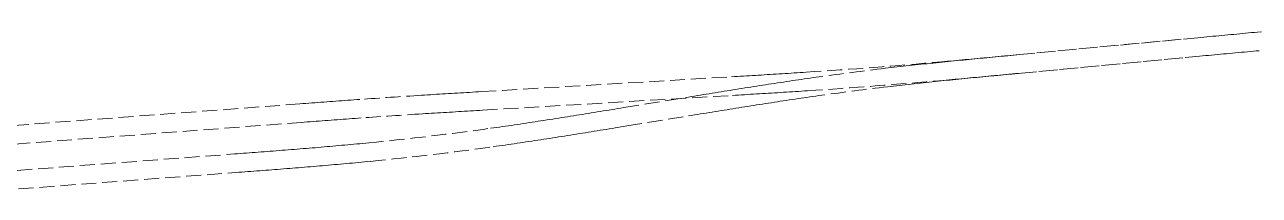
# Model space of a CAD drawing. Extents: x 0 to 531375, y 0 to 4335249.
# Drawn here: x 495969.8 to 496381.3, y 4325382.6 to 4325439.4 of the extents above; entities that cross this region are included whole.
import ezdxf

# ---------------------------------------------------------------- set-up
doc = ezdxf.new("R2010")
doc.units = 0
doc.linetypes.add('DASH', pattern=[0.35, 0.25, -0.1])
doc.layers.add('地铁', color=4, linetype='Continuous', lineweight=15)

# ---------------------------------------------------------------- blocks, each defined once
blk = doc.blocks.new('天津2000地铁')
at = {"layer": '地铁', "linetype": 'DASH', "ltscale": 20}
for p, q in [((-1703.18, -1807.92), (-1642.6, -1802.19)), ((-1701.93, -1807.8), (-1642.6, -1802.19)), ((-1642.6, -1802.19), (-1641.6, -1802.1)), ((-1642.6, -1802.19), (-1641.6, -1802.1)), ((-1641.6, -1802.1), (-1640.61, -1802)), ((-1641.6, -1802.1), (-1640.61, -1802)), ((-1640.61, -1802), (-1639.61, -1801.91)), ((-1640.61, -1802), (-1639.61, -1801.91)), ((-1639.61, -1801.91), (-1638.62, -1801.81)), ((-1639.61, -1801.91), (-1638.62, -1801.81)), ((-1638.62, -1801.81), (-1637.62, -1801.72)), ((-1638.62, -1801.81), (-1637.62, -1801.72)), ((-1637.62, -1801.72), (-1636.62, -1801.63)), ((-1637.62, -1801.72), (-1636.62, -1801.63)), ((-1636.62, -1801.63), (-1635.63, -1801.53)), ((-1636.62, -1801.63), (-1635.63, -1801.53)), ((-1635.63, -1801.53), (-1634.63, -1801.44)), ((-1635.63, -1801.53), (-1634.63, -1801.44)), ((-1634.63, -1801.44), (-1633.64, -1801.34)), ((-1634.63, -1801.44), (-1633.64, -1801.34)), ((-1633.64, -1801.34), (-1632.64, -1801.25)), ((-1633.64, -1801.34), (-1632.64, -1801.25)), ((-1632.64, -1801.25), (-1631.64, -1801.16)), ((-1632.64, -1801.25), (-1631.64, -1801.16)), ((-1631.64, -1801.16), (-1630.65, -1801.07)), ((-1631.64, -1801.16), (-1630.65, -1801.07)), ((-1630.65, -1801.07), (-1629.65, -1800.97)), ((-1630.65, -1801.07), (-1629.65, -1800.97)), ((-1629.65, -1800.97), (-1628.65, -1800.88)), ((-1629.65, -1800.97), (-1628.65, -1800.88)), ((-1628.65, -1800.88), (-1627.66, -1800.79)), ((-1628.65, -1800.88), (-1627.66, -1800.79)), ((-1627.66, -1800.79), (-1626.66, -1800.7)), ((-1627.66, -1800.79), (-1626.66, -1800.7)), ((-1626.66, -1800.7), (-1625.66, -1800.6)), ((-1626.66, -1800.7), (-1625.66, -1800.6)), ((-1625.66, -1800.6), (-1624.67, -1800.51)), ((-1625.66, -1800.6), (-1624.67, -1800.51)), ((-1624.67, -1800.51), (-1623.67, -1800.42)), ((-1624.67, -1800.51), (-1623.67, -1800.42)), ((-1623.67, -1800.42), (-1622.67, -1800.33)), ((-1623.67, -1800.42), (-1622.67, -1800.33)), ((-1729.82, -1810.52), (-1728.83, -1810.42)), ((-1728.83, -1810.42), (-1727.83, -1810.32)), ((-1728.06, -1810.22), (-1727.06, -1810.13)), ((-1727.83, -1810.32), (-1726.83, -1810.22)), ((-1727.06, -1810.13), (-1726.07, -1810.05)), ((-1726.83, -1810.22), (-1725.84, -1810.12)), ((-1726.07, -1810.05), (-1725.07, -1809.96)), ((-1725.84, -1810.12), (-1724.84, -1810.02)), ((-1725.07, -1809.96), (-1724.08, -1809.87)), ((-1724.84, -1810.02), (-1723.84, -1809.92)), ((-1724.08, -1809.87), (-1723.08, -1809.78)), ((-1723.84, -1809.92), (-1722.85, -1809.82)), ((-1723.08, -1809.78), (-1722.09, -1809.69)), ((-1722.85, -1809.82), (-1721.85, -1809.72)), ((-1722.09, -1809.69), (-1721.09, -1809.6)), ((-1721.85, -1809.72), (-1720.86, -1809.62)), ((-1721.09, -1809.6), (-1720.1, -1809.5)), ((-1720.86, -1809.62), (-1719.86, -1809.52)), ((-1720.1, -1809.5), (-1719.1, -1809.41)), ((-1719.86, -1809.52), (-1718.86, -1809.42)), ((-1719.1, -1809.41), (-1718.11, -1809.32)), ((-1718.86, -1809.42), (-1717.87, -1809.33)), ((-1718.11, -1809.32), (-1717.11, -1809.23)), ((-1717.87, -1809.33), (-1716.87, -1809.23)), ((-1717.11, -1809.23), (-1716.12, -1809.14)), ((-1716.87, -1809.23), (-1715.87, -1809.13)), ((-1716.12, -1809.14), (-1715.12, -1809.04)), ((-1715.87, -1809.13), (-1714.88, -1809.04)), ((-1715.12, -1809.04), (-1714.13, -1808.95)), ((-1714.88, -1809.04), (-1713.88, -1808.94)), ((-1714.13, -1808.95), (-1713.13, -1808.86)), ((-1713.88, -1808.94), (-1712.88, -1808.84)), ((-1713.13, -1808.86), (-1712.14, -1808.77)), ((-1712.88, -1808.84), (-1711.89, -1808.75)), ((-1712.14, -1808.77), (-1711.14, -1808.67)), ((-1711.89, -1808.75), (-1710.89, -1808.65)), ((-1711.14, -1808.67), (-1710.15, -1808.58)), ((-1710.89, -1808.65), (-1709.9, -1808.56)), ((-1710.15, -1808.58), (-1709.15, -1808.49)), ((-1709.9, -1808.56), (-1708.9, -1808.46)), ((-1709.15, -1808.49), (-1708.16, -1808.39)), ((-1708.9, -1808.46), (-1707.9, -1808.37)), ((-1708.16, -1808.39), (-1707.16, -1808.3)), ((-1707.9, -1808.37), (-1706.91, -1808.27)), ((-1707.16, -1808.3), (-1706.17, -1808.2)), ((-1706.91, -1808.27), (-1705.91, -1808.18)), ((-1706.17, -1808.2), (-1705.17, -1808.11)), ((-1705.91, -1808.18), (-1704.92, -1808.09)), ((-1705.17, -1808.11), (-1704.18, -1808.02)), ((-1704.92, -1808.09), (-1703.92, -1807.99)), ((-1704.18, -1808.02), (-1703.18, -1807.92)), ((-1703.92, -1807.99), (-1702.92, -1807.9)), ((-1702.92, -1807.9), (-1701.93, -1807.8)), ((-1702.6, -1814.09), (-1642.02, -1808.36)), ((-1701.35, -1813.98), (-1642.02, -1808.36)), ((-1642.02, -1808.36), (-1641.02, -1808.27)), ((-1642.02, -1808.36), (-1641.02, -1808.27)), ((-1641.02, -1808.27), (-1640.02, -1808.17)), ((-1641.02, -1808.27), (-1640.02, -1808.17)), ((-1640.02, -1808.17), (-1639.03, -1808.08)), ((-1640.02, -1808.17), (-1639.03, -1808.08)), ((-1639.03, -1808.08), (-1638.03, -1807.99)), ((-1639.03, -1808.08), (-1638.03, -1807.99)), ((-1638.03, -1807.99), (-1637.04, -1807.89)), ((-1638.03, -1807.99), (-1637.04, -1807.89)), ((-1637.04, -1807.89), (-1636.04, -1807.8)), ((-1637.04, -1807.89), (-1636.04, -1807.8)), ((-1636.04, -1807.8), (-1635.05, -1807.7)), ((-1636.04, -1807.8), (-1635.05, -1807.7)), ((-1635.05, -1807.7), (-1634.05, -1807.61)), ((-1635.05, -1807.7), (-1634.05, -1807.61)), ((-1634.05, -1807.61), (-1633.06, -1807.52)), ((-1634.05, -1807.61), (-1633.06, -1807.52)), ((-1633.06, -1807.52), (-1632.06, -1807.42)), ((-1633.06, -1807.52), (-1632.06, -1807.42)), ((-1632.06, -1807.42), (-1631.07, -1807.33)), ((-1632.06, -1807.42), (-1631.07, -1807.33)), ((-1631.07, -1807.33), (-1630.07, -1807.24)), ((-1631.07, -1807.33), (-1630.07, -1807.24)), ((-1630.07, -1807.24), (-1629.08, -1807.15)), ((-1630.07, -1807.24), (-1629.08, -1807.15)), ((-1629.08, -1807.15), (-1628.08, -1807.05)), ((-1629.08, -1807.15), (-1628.08, -1807.05)), ((-1628.08, -1807.05), (-1627.09, -1806.96)), ((-1628.08, -1807.05), (-1627.09, -1806.96)), ((-1627.09, -1806.96), (-1626.09, -1806.87)), ((-1627.09, -1806.96), (-1626.09, -1806.87)), ((-1626.09, -1806.87), (-1625.1, -1806.78)), ((-1626.09, -1806.87), (-1625.1, -1806.78)), ((-1625.1, -1806.78), (-1624.1, -1806.69)), ((-1625.1, -1806.78), (-1624.1, -1806.69)), ((-1624.1, -1806.69), (-1623.11, -1806.6)), ((-1624.1, -1806.69), (-1623.11, -1806.6)), ((-1623.11, -1806.6), (-1622.11, -1806.51)), ((-1623.11, -1806.6), (-1622.11, -1806.51)), ((-1788.08, -1814.62), (-1787.08, -1814.56)), ((-1787.08, -1814.56), (-1786.08, -1814.5)), ((-1786.08, -1814.5), (-1785.09, -1814.44)), ((-1785.09, -1814.44), (-1784.09, -1814.38)), ((-1784.09, -1814.38), (-1783.09, -1814.32)), ((-1783.09, -1814.32), (-1782.09, -1814.26)), ((-1782.09, -1814.26), (-1781.1, -1814.2)), ((-1781.1, -1814.2), (-1780.1, -1814.13)), ((-1780.1, -1814.13), (-1779.1, -1814.07)), ((-1779.1, -1814.07), (-1778.11, -1814.01)), ((-1778.11, -1814.01), (-1777.11, -1813.94)), ((-1777.11, -1813.94), (-1776.11, -1813.88)), ((-1776.11, -1813.88), (-1775.12, -1813.82)), ((-1775.12, -1813.82), (-1774.12, -1813.75)), ((-1774.12, -1813.75), (-1773.12, -1813.69)), ((-1746.76, -1812.38), (-1745.77, -1812.27)), ((-1745.77, -1812.27), (-1744.77, -1812.15)), ((-1744.77, -1812.15), (-1743.78, -1812.04)), ((-1743.78, -1812.04), (-1742.78, -1811.92)), ((-1742.78, -1811.92), (-1741.78, -1811.81)), ((-1741.78, -1811.81), (-1740.79, -1811.7)), ((-1740.79, -1811.7), (-1739.79, -1811.59)), ((-1739.79, -1811.59), (-1738.79, -1811.48)), ((-1738.79, -1811.48), (-1737.8, -1811.37)), ((-1737.8, -1811.37), (-1736.8, -1811.26)), ((-1736.8, -1811.26), (-1735.8, -1811.15)), ((-1735.8, -1811.15), (-1734.81, -1811.05)), ((-1734.81, -1811.05), (-1733.81, -1810.94)), ((-1733.81, -1810.94), (-1732.81, -1810.84)), ((-1732.81, -1810.84), (-1731.82, -1810.73)), ((-1731.82, -1810.73), (-1730.82, -1810.63)), ((-1730.82, -1810.63), (-1729.82, -1810.52)), ((-1708.57, -1814.66), (-1707.58, -1814.56)), ((-1708.31, -1814.64), (-1707.32, -1814.54)), ((-1707.58, -1814.56), (-1706.58, -1814.47)), ((-1707.32, -1814.54), (-1706.32, -1814.45)), ((-1706.58, -1814.47), (-1705.58, -1814.38)), ((-1706.32, -1814.45), (-1705.33, -1814.35)), ((-1705.58, -1814.38), (-1704.59, -1814.28)), ((-1705.33, -1814.35), (-1704.33, -1814.26)), ((-1704.59, -1814.28), (-1703.59, -1814.19)), ((-1704.33, -1814.26), (-1703.34, -1814.16)), ((-1703.59, -1814.19), (-1702.6, -1814.09)), ((-1703.34, -1814.16), (-1702.34, -1814.07)), ((-1702.34, -1814.07), (-1701.35, -1813.98)), ((-1881.4, -1820.15), (-1798.06, -1815.22)), ((-1798.06, -1815.22), (-1797.06, -1815.16)), ((-1797.06, -1815.16), (-1796.06, -1815.1)), ((-1796.06, -1815.1), (-1795.06, -1815.04)), ((-1795.06, -1815.04), (-1794.07, -1814.98)), ((-1794.07, -1814.98), (-1793.07, -1814.92)), ((-1793.07, -1814.92), (-1792.07, -1814.86)), ((-1792.58, -1818.78), (-1791.59, -1818.63)), ((-1792.07, -1814.86), (-1791.07, -1814.8)), ((-1791.59, -1818.63), (-1790.6, -1818.47)), ((-1791.07, -1814.8), (-1790.07, -1814.74)), ((-1790.6, -1818.47), (-1789.61, -1818.32)), ((-1790.07, -1814.74), (-1789.08, -1814.68)), ((-1789.61, -1818.32), (-1788.62, -1818.16)), ((-1789.08, -1814.68), (-1788.08, -1814.62)), ((-1788.62, -1818.16), (-1787.63, -1818.01)), ((-1787.63, -1818.01), (-1786.64, -1817.85)), ((-1786.64, -1817.85), (-1785.65, -1817.7)), ((-1785.65, -1817.7), (-1784.66, -1817.55)), ((-1784.66, -1817.55), (-1783.67, -1817.4)), ((-1783.67, -1817.4), (-1782.68, -1817.25)), ((-1782.68, -1817.25), (-1781.69, -1817.1)), ((-1781.69, -1817.1), (-1780.7, -1816.95)), ((-1780.7, -1816.95), (-1779.71, -1816.8)), ((-1779.71, -1816.8), (-1778.72, -1816.65)), ((-1778.72, -1816.65), (-1777.73, -1816.5)), ((-1777.73, -1816.5), (-1776.74, -1816.36)), ((-1776.74, -1816.36), (-1775.74, -1816.21)), ((-1775.74, -1816.21), (-1774.75, -1816.07)), ((-1774.75, -1816.07), (-1773.76, -1815.92)), ((-1773.76, -1815.92), (-1772.77, -1815.78)), ((-1772.77, -1815.78), (-1771.77, -1815.64)), ((-1771.77, -1815.64), (-1770.78, -1815.5)), ((-1770.78, -1815.5), (-1769.79, -1815.36)), ((-1769.79, -1815.36), (-1768.79, -1815.22)), ((-1746.04, -1818.54), (-1745.05, -1818.43)), ((-1745.05, -1818.43), (-1744.06, -1818.31)), ((-1744.06, -1818.31), (-1743.07, -1818.2)), ((-1743.07, -1818.2), (-1742.08, -1818.08)), ((-1742.08, -1818.08), (-1741.09, -1817.97)), ((-1741.09, -1817.97), (-1740.1, -1817.86)), ((-1740.1, -1817.86), (-1739.11, -1817.75)), ((-1739.11, -1817.75), (-1738.11, -1817.64)), ((-1738.11, -1817.64), (-1737.12, -1817.53)), ((-1737.12, -1817.53), (-1736.13, -1817.42)), ((-1736.13, -1817.42), (-1735.14, -1817.32)), ((-1735.14, -1817.32), (-1734.15, -1817.21)), ((-1734.15, -1817.21), (-1733.16, -1817.11)), ((-1733.16, -1817.11), (-1732.16, -1817)), ((-1732.16, -1817), (-1731.17, -1816.9)), ((-1731.17, -1816.9), (-1730.18, -1816.79)), ((-1730.18, -1816.79), (-1729.19, -1816.69)), ((-1729.19, -1816.69), (-1728.19, -1816.59)), ((-1728.19, -1816.59), (-1727.2, -1816.49)), ((-1727.51, -1816.4), (-1726.51, -1816.31)), ((-1727.2, -1816.49), (-1726.21, -1816.38)), ((-1726.51, -1816.31), (-1725.52, -1816.22)), ((-1726.21, -1816.38), (-1725.21, -1816.28)), ((-1725.52, -1816.22), (-1724.52, -1816.13)), ((-1725.21, -1816.28), (-1724.22, -1816.18)), ((-1724.52, -1816.13), (-1723.52, -1816.04)), ((-1724.22, -1816.18), (-1723.23, -1816.08)), ((-1723.52, -1816.04), (-1722.52, -1815.95)), ((-1723.23, -1816.08), (-1722.23, -1815.99)), ((-1722.52, -1815.95), (-1721.53, -1815.86)), ((-1722.23, -1815.99), (-1721.24, -1815.89)), ((-1721.53, -1815.86), (-1720.53, -1815.77)), ((-1721.24, -1815.89), (-1720.25, -1815.79)), ((-1720.53, -1815.77), (-1719.53, -1815.68)), ((-1720.25, -1815.79), (-1719.25, -1815.69)), ((-1719.53, -1815.68), (-1718.54, -1815.59)), ((-1719.25, -1815.69), (-1718.26, -1815.59)), ((-1718.54, -1815.59), (-1717.54, -1815.5)), ((-1718.26, -1815.59), (-1717.26, -1815.5)), ((-1717.54, -1815.5), (-1716.54, -1815.4)), ((-1717.26, -1815.5), (-1716.27, -1815.4)), ((-1716.54, -1815.4), (-1715.55, -1815.31)), ((-1716.27, -1815.4), (-1715.27, -1815.3)), ((-1715.55, -1815.31), (-1714.55, -1815.22)), ((-1715.27, -1815.3), (-1714.28, -1815.21)), ((-1714.55, -1815.22), (-1713.55, -1815.13)), ((-1714.28, -1815.21), (-1713.29, -1815.11)), ((-1713.55, -1815.13), (-1712.56, -1815.03)), ((-1713.29, -1815.11), (-1712.29, -1815.02)), ((-1712.56, -1815.03), (-1711.56, -1814.94)), ((-1712.29, -1815.02), (-1711.3, -1814.92)), ((-1711.56, -1814.94), (-1710.56, -1814.85)), ((-1711.3, -1814.92), (-1710.3, -1814.82)), ((-1710.56, -1814.85), (-1709.57, -1814.75)), ((-1710.3, -1814.82), (-1709.31, -1814.73)), ((-1709.57, -1814.75), (-1708.57, -1814.66)), ((-1709.31, -1814.73), (-1708.31, -1814.64)), ((-1922.92, -1822.82), (-1921.92, -1822.75)), ((-1901.37, -1821.36), (-1900.37, -1821.3)), ((-1900.37, -1821.3), (-1899.37, -1821.24)), ((-1899.37, -1821.24), (-1898.37, -1821.18)), ((-1898.37, -1821.18), (-1897.38, -1821.11)), ((-1897.38, -1821.11), (-1896.38, -1821.05)), ((-1896.38, -1821.05), (-1895.38, -1820.99)), ((-1895.38, -1820.99), (-1894.38, -1820.93)), ((-1894.38, -1820.93), (-1893.38, -1820.87)), ((-1893.38, -1820.87), (-1892.38, -1820.81)), ((-1892.38, -1820.81), (-1891.38, -1820.75)), ((-1891.38, -1820.75), (-1890.38, -1820.69)), ((-1890.38, -1820.69), (-1889.38, -1820.63)), ((-1889.38, -1820.63), (-1888.39, -1820.57)), ((-1888.39, -1820.57), (-1887.39, -1820.51)), ((-1887.39, -1820.51), (-1886.39, -1820.45)), ((-1886.39, -1820.45), (-1885.39, -1820.39)), ((-1885.39, -1820.39), (-1884.39, -1820.33)), ((-1884.39, -1820.33), (-1883.39, -1820.27)), ((-1883.39, -1820.27), (-1882.39, -1820.21)), ((-1882.39, -1820.21), (-1881.4, -1820.15)), ((-1881.03, -1826.34), (-1797.69, -1821.41)), ((-1833.89, -1825.48), (-1813.33, -1822.13)), ((-1813.33, -1822.13), (-1812.34, -1821.97)), ((-1812.34, -1821.97), (-1811.35, -1821.81)), ((-1811.35, -1821.81), (-1810.37, -1821.64)), ((-1810.37, -1821.64), (-1809.38, -1821.48)), ((-1809.38, -1821.48), (-1808.39, -1821.32)), ((-1808.39, -1821.32), (-1807.41, -1821.16)), ((-1807.41, -1821.16), (-1806.42, -1821)), ((-1806.42, -1821), (-1805.43, -1820.84)), ((-1805.43, -1820.84), (-1804.44, -1820.68)), ((-1804.44, -1820.68), (-1803.46, -1820.52)), ((-1803.46, -1820.52), (-1802.47, -1820.36)), ((-1802.47, -1820.36), (-1801.48, -1820.2)), ((-1801.48, -1820.2), (-1800.49, -1820.04)), ((-1800.49, -1820.04), (-1799.5, -1819.89)), ((-1799.5, -1819.89), (-1798.51, -1819.73)), ((-1798.51, -1819.73), (-1797.53, -1819.57)), ((-1797.69, -1821.41), (-1796.69, -1821.35)), ((-1797.53, -1819.57), (-1796.54, -1819.41)), ((-1796.69, -1821.35), (-1795.7, -1821.29)), ((-1796.54, -1819.41), (-1795.55, -1819.25)), ((-1795.7, -1821.29), (-1794.7, -1821.23)), ((-1795.55, -1819.25), (-1794.56, -1819.1)), ((-1794.7, -1821.23), (-1793.7, -1821.17)), ((-1794.56, -1819.1), (-1793.57, -1818.94)), ((-1793.7, -1821.17), (-1792.7, -1821.11)), ((-1793.57, -1818.94), (-1792.58, -1818.78)), ((-1792.7, -1821.11), (-1791.7, -1821.05)), ((-1791.7, -1821.05), (-1790.7, -1820.99)), ((-1790.7, -1820.99), (-1789.7, -1820.93)), ((-1789.7, -1820.93), (-1788.71, -1820.87)), ((-1788.71, -1820.87), (-1787.71, -1820.81)), ((-1787.71, -1820.81), (-1786.71, -1820.75)), ((-1786.71, -1820.75), (-1785.71, -1820.69)), ((-1785.71, -1820.69), (-1784.71, -1820.63)), ((-1784.71, -1820.63), (-1783.71, -1820.57)), ((-1783.71, -1820.57), (-1782.71, -1820.51)), ((-1782.71, -1820.51), (-1781.71, -1820.45)), ((-1781.71, -1820.45), (-1780.71, -1820.38)), ((-1780.71, -1820.38), (-1779.71, -1820.32)), ((-1779.71, -1820.32), (-1778.72, -1820.26)), ((-1778.79, -1822.93), (-1777.8, -1822.78)), ((-1778.72, -1820.26), (-1777.72, -1820.2)), ((-1777.8, -1822.78), (-1776.82, -1822.64)), ((-1777.72, -1820.2), (-1776.72, -1820.13)), ((-1776.82, -1822.64), (-1775.83, -1822.49)), ((-1776.72, -1820.13), (-1775.72, -1820.07)), ((-1775.83, -1822.49), (-1774.84, -1822.35)), ((-1775.72, -1820.07), (-1774.72, -1820)), ((-1774.84, -1822.35), (-1773.86, -1822.2)), ((-1774.72, -1820), (-1773.72, -1819.94)), ((-1773.86, -1822.2), (-1772.87, -1822.06)), ((-1773.72, -1819.94), (-1772.72, -1819.87)), ((-1772.87, -1822.06), (-1771.88, -1821.92)), ((-1771.88, -1821.92), (-1770.89, -1821.77)), ((-1770.89, -1821.77), (-1769.91, -1821.63)), ((-1769.91, -1821.63), (-1768.92, -1821.49)), ((-1768.92, -1821.49), (-1767.93, -1821.36)), ((-2065.16, -1833.54), (-1941.87, -1824.23)), ((-1941.87, -1824.23), (-1940.88, -1824.15)), ((-1940.88, -1824.15), (-1939.88, -1824.08)), ((-1939.88, -1824.08), (-1938.88, -1824)), ((-1938.88, -1824), (-1937.89, -1823.93)), ((-1937.89, -1823.93), (-1936.89, -1823.85)), ((-1936.89, -1823.85), (-1935.89, -1823.78)), ((-1935.89, -1823.78), (-1934.89, -1823.7)), ((-1934.89, -1823.7), (-1933.9, -1823.63)), ((-1933.9, -1823.63), (-1932.9, -1823.55)), ((-1932.9, -1823.55), (-1931.9, -1823.48)), ((-1931.9, -1823.48), (-1930.9, -1823.41)), ((-1930.9, -1823.41), (-1929.9, -1823.33)), ((-1929.9, -1823.33), (-1928.91, -1823.26)), ((-1928.91, -1823.26), (-1927.91, -1823.18)), ((-1927.91, -1823.18), (-1926.91, -1823.11)), ((-1926.91, -1823.11), (-1925.91, -1823.04)), ((-1925.91, -1823.04), (-1924.91, -1822.96)), ((-1924.91, -1822.96), (-1923.91, -1822.89)), ((-1923.91, -1822.89), (-1922.92, -1822.82)), ((-1891.01, -1826.94), (-1890.01, -1826.88)), ((-1890.01, -1826.88), (-1889.01, -1826.82)), ((-1889.01, -1826.82), (-1888.01, -1826.76)), ((-1888.01, -1826.76), (-1887.02, -1826.7)), ((-1887.02, -1826.7), (-1886.02, -1826.64)), ((-1886.02, -1826.64), (-1885.02, -1826.58)), ((-1885.02, -1826.58), (-1884.02, -1826.52)), ((-1884.02, -1826.52), (-1883.03, -1826.46)), ((-1883.03, -1826.46), (-1882.03, -1826.4)), ((-1882.03, -1826.4), (-1881.03, -1826.34)), ((-1842.77, -1826.92), (-1841.78, -1826.76)), ((-1841.78, -1826.76), (-1840.8, -1826.6)), ((-1840.8, -1826.6), (-1839.81, -1826.44)), ((-1839.81, -1826.44), (-1838.82, -1826.28)), ((-1838.82, -1826.28), (-1837.84, -1826.12)), ((-1837.84, -1826.12), (-1836.85, -1825.96)), ((-1836.85, -1825.96), (-1835.86, -1825.8)), ((-1835.86, -1825.8), (-1834.88, -1825.64)), ((-1834.88, -1825.64), (-1833.89, -1825.48)), ((-1804.44, -1826.96), (-1803.45, -1826.8)), ((-1803.45, -1826.8), (-1802.46, -1826.64)), ((-1802.46, -1826.64), (-1801.48, -1826.48)), ((-1801.48, -1826.48), (-1800.49, -1826.32)), ((-1800.49, -1826.32), (-1799.51, -1826.17)), ((-1799.51, -1826.17), (-1798.52, -1826.01)), ((-1798.52, -1826.01), (-1797.53, -1825.85)), ((-1797.53, -1825.85), (-1796.55, -1825.69)), ((-1796.55, -1825.69), (-1795.56, -1825.53)), ((-1795.56, -1825.53), (-1794.57, -1825.38)), ((-1794.57, -1825.38), (-1793.59, -1825.22)), ((-1793.59, -1825.22), (-1792.6, -1825.06)), ((-1792.6, -1825.06), (-1791.61, -1824.91)), ((-1791.61, -1824.91), (-1790.63, -1824.75)), ((-1790.63, -1824.75), (-1789.64, -1824.6)), ((-1789.64, -1824.6), (-1788.66, -1824.44)), ((-1788.66, -1824.44), (-1787.67, -1824.29)), ((-1787.67, -1824.29), (-1786.68, -1824.13)), ((-1786.68, -1824.13), (-1785.7, -1823.98)), ((-1785.7, -1823.98), (-1784.71, -1823.83)), ((-1784.71, -1823.83), (-1783.72, -1823.68)), ((-1783.72, -1823.68), (-1782.74, -1823.53)), ((-1782.74, -1823.53), (-1781.75, -1823.38)), ((-1781.75, -1823.38), (-1780.76, -1823.23)), ((-1780.76, -1823.23), (-1779.78, -1823.08)), ((-1779.78, -1823.08), (-1778.79, -1822.93)), ((-2064.69, -1839.73), (-1941.41, -1830.41)), ((-1941.41, -1830.41), (-1940.41, -1830.34)), ((-1940.41, -1830.34), (-1939.41, -1830.26)), ((-1939.41, -1830.26), (-1938.42, -1830.19)), ((-1938.42, -1830.19), (-1937.42, -1830.11)), ((-1937.42, -1830.11), (-1936.42, -1830.04)), ((-1936.42, -1830.04), (-1935.43, -1829.96)), ((-1935.43, -1829.96), (-1934.43, -1829.89)), ((-1934.43, -1829.89), (-1933.43, -1829.81)), ((-1933.43, -1829.81), (-1932.44, -1829.74)), ((-1932.44, -1829.74), (-1931.44, -1829.66)), ((-1931.44, -1829.66), (-1930.44, -1829.59)), ((-1930.44, -1829.59), (-1929.45, -1829.51)), ((-1929.45, -1829.51), (-1928.45, -1829.44)), ((-1928.45, -1829.44), (-1927.45, -1829.37)), ((-1927.45, -1829.37), (-1926.46, -1829.29)), ((-1926.46, -1829.29), (-1925.46, -1829.22)), ((-1925.46, -1829.22), (-1924.46, -1829.15)), ((-1924.46, -1829.15), (-1923.47, -1829.08)), ((-1923.47, -1829.08), (-1922.47, -1829)), ((-1922.47, -1829), (-1921.47, -1828.93)), ((-1900.98, -1827.55), (-1899.98, -1827.49)), ((-1899.98, -1827.49), (-1898.99, -1827.43)), ((-1898.99, -1827.43), (-1897.99, -1827.36)), ((-1897.99, -1827.36), (-1896.99, -1827.3)), ((-1896.99, -1827.3), (-1895.99, -1827.24)), ((-1895.99, -1827.24), (-1895, -1827.18)), ((-1895, -1827.18), (-1894, -1827.12)), ((-1894, -1827.12), (-1893, -1827.06)), ((-1893, -1827.06), (-1892.01, -1827)), ((-1892.01, -1827), (-1891.01, -1826.94)), ((-1869.4, -1831.09), (-1868.42, -1830.94)), ((-1868.42, -1830.94), (-1867.43, -1830.79)), ((-1867.43, -1830.79), (-1866.44, -1830.64)), ((-1866.44, -1830.64), (-1865.46, -1830.49)), ((-1865.46, -1830.49), (-1864.47, -1830.35)), ((-1864.47, -1830.35), (-1863.48, -1830.19)), ((-1863.48, -1830.19), (-1862.5, -1830.04)), ((-1862.5, -1830.04), (-1861.51, -1829.89)), ((-1861.51, -1829.89), (-1860.53, -1829.74)), ((-1860.53, -1829.74), (-1859.54, -1829.59)), ((-1859.54, -1829.59), (-1858.55, -1829.43)), ((-1858.55, -1829.43), (-1857.57, -1829.28)), ((-1857.57, -1829.28), (-1856.58, -1829.13)), ((-1856.58, -1829.13), (-1855.59, -1828.97)), ((-1855.59, -1828.97), (-1854.61, -1828.82)), ((-1854.61, -1828.82), (-1853.62, -1828.66)), ((-1853.62, -1828.66), (-1852.63, -1828.5)), ((-1852.63, -1828.5), (-1851.65, -1828.35)), ((-1851.65, -1828.35), (-1850.66, -1828.19)), ((-1850.66, -1828.19), (-1849.68, -1828.03)), ((-1849.68, -1828.03), (-1848.69, -1827.87)), ((-1848.69, -1827.87), (-1847.7, -1827.72)), ((-1847.7, -1827.72), (-1846.72, -1827.56)), ((-1846.72, -1827.56), (-1845.73, -1827.4)), ((-1845.73, -1827.4), (-1844.74, -1827.24)), ((-1844.74, -1827.24), (-1843.76, -1827.08)), ((-1843.76, -1827.08), (-1842.77, -1826.92)), ((-1832.89, -1831.6), (-1812.33, -1828.25)), ((-1812.33, -1828.25), (-1811.35, -1828.09)), ((-1811.35, -1828.09), (-1810.36, -1827.92)), ((-1810.36, -1827.92), (-1809.37, -1827.76)), ((-1809.37, -1827.76), (-1808.38, -1827.6)), ((-1808.38, -1827.6), (-1807.4, -1827.44)), ((-1807.4, -1827.44), (-1806.41, -1827.28)), ((-1806.41, -1827.28), (-1805.42, -1827.12)), ((-1805.42, -1827.12), (-1804.44, -1826.96)), ((-1878.29, -1832.37), (-1877.3, -1832.23)), ((-1877.3, -1832.23), (-1876.31, -1832.09)), ((-1876.31, -1832.09), (-1875.33, -1831.95)), ((-1875.33, -1831.95), (-1874.34, -1831.81)), ((-1874.34, -1831.81), (-1873.35, -1831.66)), ((-1873.35, -1831.66), (-1872.36, -1831.52)), ((-1872.36, -1831.52), (-1871.38, -1831.38)), ((-1871.38, -1831.38), (-1870.39, -1831.23)), ((-1870.39, -1831.23), (-1869.4, -1831.09)), ((-1855.62, -1835.25), (-1854.63, -1835.1)), ((-1854.63, -1835.1), (-1853.64, -1834.94)), ((-1853.64, -1834.94), (-1852.65, -1834.78)), ((-1852.65, -1834.78), (-1851.66, -1834.63)), ((-1851.66, -1834.63), (-1850.67, -1834.47)), ((-1850.67, -1834.47), (-1849.69, -1834.31)), ((-1849.69, -1834.31), (-1848.7, -1834.15)), ((-1848.7, -1834.15), (-1847.71, -1834)), ((-1847.71, -1834), (-1846.72, -1833.84)), ((-1846.72, -1833.84), (-1845.73, -1833.68)), ((-1845.73, -1833.68), (-1844.74, -1833.52)), ((-1844.74, -1833.52), (-1843.76, -1833.36)), ((-1843.76, -1833.36), (-1842.77, -1833.2)), ((-1842.77, -1833.2), (-1841.78, -1833.04)), ((-1841.78, -1833.04), (-1840.79, -1832.88)), ((-1840.79, -1832.88), (-1839.81, -1832.72)), ((-1839.81, -1832.72), (-1838.82, -1832.56)), ((-1838.82, -1832.56), (-1837.83, -1832.4)), ((-1837.83, -1832.4), (-1836.84, -1832.24)), ((-1836.84, -1832.24), (-1835.86, -1832.08)), ((-1835.86, -1832.08), (-1834.87, -1831.92)), ((-1834.87, -1831.92), (-1833.88, -1831.76)), ((-1833.88, -1831.76), (-1832.89, -1831.6)), ((-1942.78, -1839.31), (-1941.78, -1839.23)), ((-1941.78, -1839.23), (-1940.78, -1839.15)), ((-1940.78, -1839.15), (-1939.79, -1839.06)), ((-1939.79, -1839.06), (-1938.79, -1838.98)), ((-1938.79, -1838.98), (-1937.8, -1838.9)), ((-1937.8, -1838.9), (-1936.81, -1838.82)), ((-1936.81, -1838.82), (-1935.81, -1838.73)), ((-1935.81, -1838.73), (-1934.82, -1838.65)), ((-1934.82, -1838.65), (-1933.82, -1838.56)), ((-1933.82, -1838.56), (-1932.83, -1838.48)), ((-1932.83, -1838.48), (-1931.83, -1838.39)), ((-1931.83, -1838.39), (-1930.84, -1838.31)), ((-1930.84, -1838.31), (-1929.85, -1838.22)), ((-1929.85, -1838.22), (-1928.85, -1838.13)), ((-1928.85, -1838.13), (-1927.86, -1838.04)), ((-1927.86, -1838.04), (-1926.86, -1837.95)), ((-1926.86, -1837.95), (-1925.87, -1837.86)), ((-1925.87, -1837.86), (-1924.88, -1837.77)), ((-1924.88, -1837.77), (-1923.88, -1837.68)), ((-1923.88, -1837.68), (-1922.89, -1837.58)), ((-1922.89, -1837.58), (-1921.9, -1837.49)), ((-1921.9, -1837.49), (-1920.91, -1837.39)), ((-1920.91, -1837.39), (-1919.91, -1837.3)), ((-1919.91, -1837.3), (-1918.92, -1837.2)), ((-1877.43, -1838.51), (-1876.44, -1838.37)), ((-1876.44, -1838.37), (-1875.44, -1838.23)), ((-1875.44, -1838.23), (-1874.45, -1838.09)), ((-1874.45, -1838.09), (-1873.46, -1837.94)), ((-1873.46, -1837.94), (-1872.47, -1837.8)), ((-1872.47, -1837.8), (-1871.47, -1837.66)), ((-1871.47, -1837.66), (-1870.48, -1837.51)), ((-1870.48, -1837.51), (-1869.49, -1837.37)), ((-1869.49, -1837.37), (-1868.5, -1837.22)), ((-1868.5, -1837.22), (-1867.51, -1837.07)), ((-1867.51, -1837.07), (-1866.52, -1836.92)), ((-1866.52, -1836.92), (-1865.52, -1836.77)), ((-1865.52, -1836.77), (-1864.53, -1836.63)), ((-1864.53, -1836.63), (-1863.54, -1836.48)), ((-1863.54, -1836.48), (-1862.55, -1836.32)), ((-1862.55, -1836.32), (-1861.56, -1836.17)), ((-1861.56, -1836.17), (-1860.57, -1836.02)), ((-1860.57, -1836.02), (-1859.58, -1835.87)), ((-1859.58, -1835.87), (-1858.59, -1835.71)), ((-1858.59, -1835.71), (-1857.6, -1835.56)), ((-1857.6, -1835.56), (-1856.61, -1835.41)), ((-1856.61, -1835.41), (-1855.62, -1835.25)), ((-2064.03, -1848.5), (-1963.7, -1840.92)), ((-1963.7, -1840.92), (-1962.7, -1840.85)), ((-1962.7, -1840.85), (-1961.7, -1840.77)), ((-1961.7, -1840.77), (-1960.71, -1840.7)), ((-1960.71, -1840.7), (-1959.71, -1840.62)), ((-1959.71, -1840.62), (-1958.71, -1840.54)), ((-1958.71, -1840.54), (-1957.72, -1840.47)), ((-1957.72, -1840.47), (-1956.72, -1840.39)), ((-1956.72, -1840.39), (-1955.72, -1840.32)), ((-1955.72, -1840.32), (-1954.73, -1840.24)), ((-1954.73, -1840.24), (-1953.73, -1840.16)), ((-1953.73, -1840.16), (-1952.73, -1840.09)), ((-1952.73, -1840.09), (-1951.74, -1840.01)), ((-1951.74, -1840.01), (-1950.74, -1839.93)), ((-1950.74, -1839.93), (-1949.75, -1839.86)), ((-1949.75, -1839.86), (-1948.75, -1839.78)), ((-1948.75, -1839.78), (-1947.75, -1839.7)), ((-1947.75, -1839.7), (-1946.76, -1839.62)), ((-1946.76, -1839.62), (-1945.76, -1839.54)), ((-1945.76, -1839.54), (-1944.77, -1839.47)), ((-1944.77, -1839.47), (-1943.77, -1839.39)), ((-1943.77, -1839.39), (-1942.78, -1839.31)), ((-2063.56, -1854.68), (-1963.23, -1847.1)), ((-1963.23, -1847.1), (-1962.23, -1847.03)), ((-1962.23, -1847.03), (-1961.24, -1846.95)), ((-1961.24, -1846.95), (-1960.24, -1846.88)), ((-1960.24, -1846.88), (-1959.24, -1846.8)), ((-1959.24, -1846.8), (-1958.25, -1846.73)), ((-1958.25, -1846.73), (-1957.25, -1846.65)), ((-1957.25, -1846.65), (-1956.25, -1846.58)), ((-1956.25, -1846.58), (-1955.25, -1846.5)), ((-1955.25, -1846.5), (-1954.25, -1846.42)), ((-1954.25, -1846.42), (-1953.26, -1846.35)), ((-1953.26, -1846.35), (-1952.26, -1846.27)), ((-1952.26, -1846.27), (-1951.26, -1846.19)), ((-1951.26, -1846.19), (-1950.26, -1846.12)), ((-1950.26, -1846.12), (-1949.27, -1846.04)), ((-1949.27, -1846.04), (-1948.27, -1845.96)), ((-1948.27, -1845.96), (-1947.27, -1845.88)), ((-1947.27, -1845.88), (-1946.27, -1845.8)), ((-1946.27, -1845.8), (-1945.27, -1845.73)), ((-1945.27, -1845.73), (-1944.28, -1845.65)), ((-1944.28, -1845.65), (-1943.28, -1845.57)), ((-1943.28, -1845.57), (-1942.28, -1845.49)), ((-1942.28, -1845.49), (-1941.28, -1845.41)), ((-1941.28, -1845.41), (-1940.28, -1845.32)), ((-1940.28, -1845.32), (-1939.28, -1845.24)), ((-1939.28, -1845.24), (-1938.29, -1845.16)), ((-1938.29, -1845.16), (-1937.29, -1845.08)), ((-1937.29, -1845.08), (-1936.29, -1845)), ((-1936.29, -1845), (-1935.29, -1844.91)), ((-1935.29, -1844.91), (-1934.29, -1844.83)), ((-1934.29, -1844.83), (-1933.29, -1844.74)), ((-1933.29, -1844.74), (-1932.3, -1844.66)), ((-1932.3, -1844.66), (-1931.3, -1844.57)), ((-1931.3, -1844.57), (-1930.3, -1844.48)), ((-1930.3, -1844.48), (-1929.3, -1844.39)), ((-1929.3, -1844.39), (-1928.3, -1844.31)), ((-1928.3, -1844.31), (-1927.3, -1844.22)), ((-1927.3, -1844.22), (-1926.31, -1844.13)), ((-1926.31, -1844.13), (-1925.31, -1844.03)), ((-1925.31, -1844.03), (-1924.31, -1843.94)), ((-1924.31, -1843.94), (-1923.31, -1843.85)), ((-1923.31, -1843.85), (-1922.31, -1843.76)), ((-1922.31, -1843.76), (-1921.31, -1843.66)), ((-1921.31, -1843.66), (-1920.32, -1843.57)), ((-1920.32, -1843.57), (-1919.32, -1843.47)), ((-1919.32, -1843.47), (-1918.32, -1843.37))]:
    blk.add_line(p, q, dxfattribs=at)
for centre, radius, start, end in [((-1396.91, -4293.28), 2503.15, 94.50344, 95.1746), ((-1396.91, -4293.28), 2503.15, 94.50344, 95.1746), ((-1903.68, 178.91), 1996.87, 273.7487, 275.04568), ((-1629.85, -2808.72), 1003.17, 96.69297, 97.96162), ((-1903.69, 178.97), 2003.13, 273.74868, 275.04566), ((-1629.86, -2808.58), 996.83, 96.69288, 97.96153), ((-1743.33, -4319.54), 2503.17, 93.61978, 94.09113), ((-1743.34, -4319.4), 2496.83, 93.61977, 94.09112), ((-2016.36, -845.11), 996.86, 275.60951, 277.96162), ((-2016.37, -845.04), 1003.14, 275.60942, 277.96153)]:
    blk.add_arc(centre, radius, start, end, dxfattribs=at)

msp = doc.modelspace()

# ---------------------------------------------------------------- block references
at = {"layer": '地铁', "color": 1}
msp.add_blockref('天津2000地铁', (498003.38431, 4327237.28522), dxfattribs=at)

doc.saveas('drawing.dxf')
